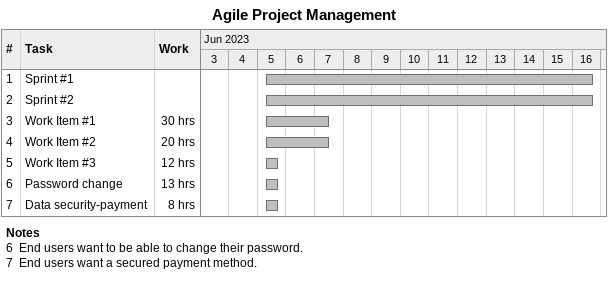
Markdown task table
Agile Project Management

| ID | Task | Start | Finish | Work (h) |
|---|---|---|---|---|
| 1 | Sprint #1 | 2023-06-05 | 2023-06-16 |  |
| 2 | Sprint #2 | 2023-06-05 | 2023-06-16 |  |
| 3 | Work Item #1 | 2023-06-05 | 2023-06-07 | 30 |
| 4 | Work Item #2 | 2023-06-05 | 2023-06-07 | 20 |
| 5 | Work Item #3 | 2023-06-05 | 2023-06-05 | 12 |
| 6 | Password change | 2023-06-05 | 2023-06-05 | 13 |
| 7 | Data security-payment | 2023-06-05 | 2023-06-05 | 8 |

Notes
- 6: End users want to be able to change their password.
- 7: End users want a secured payment method.
